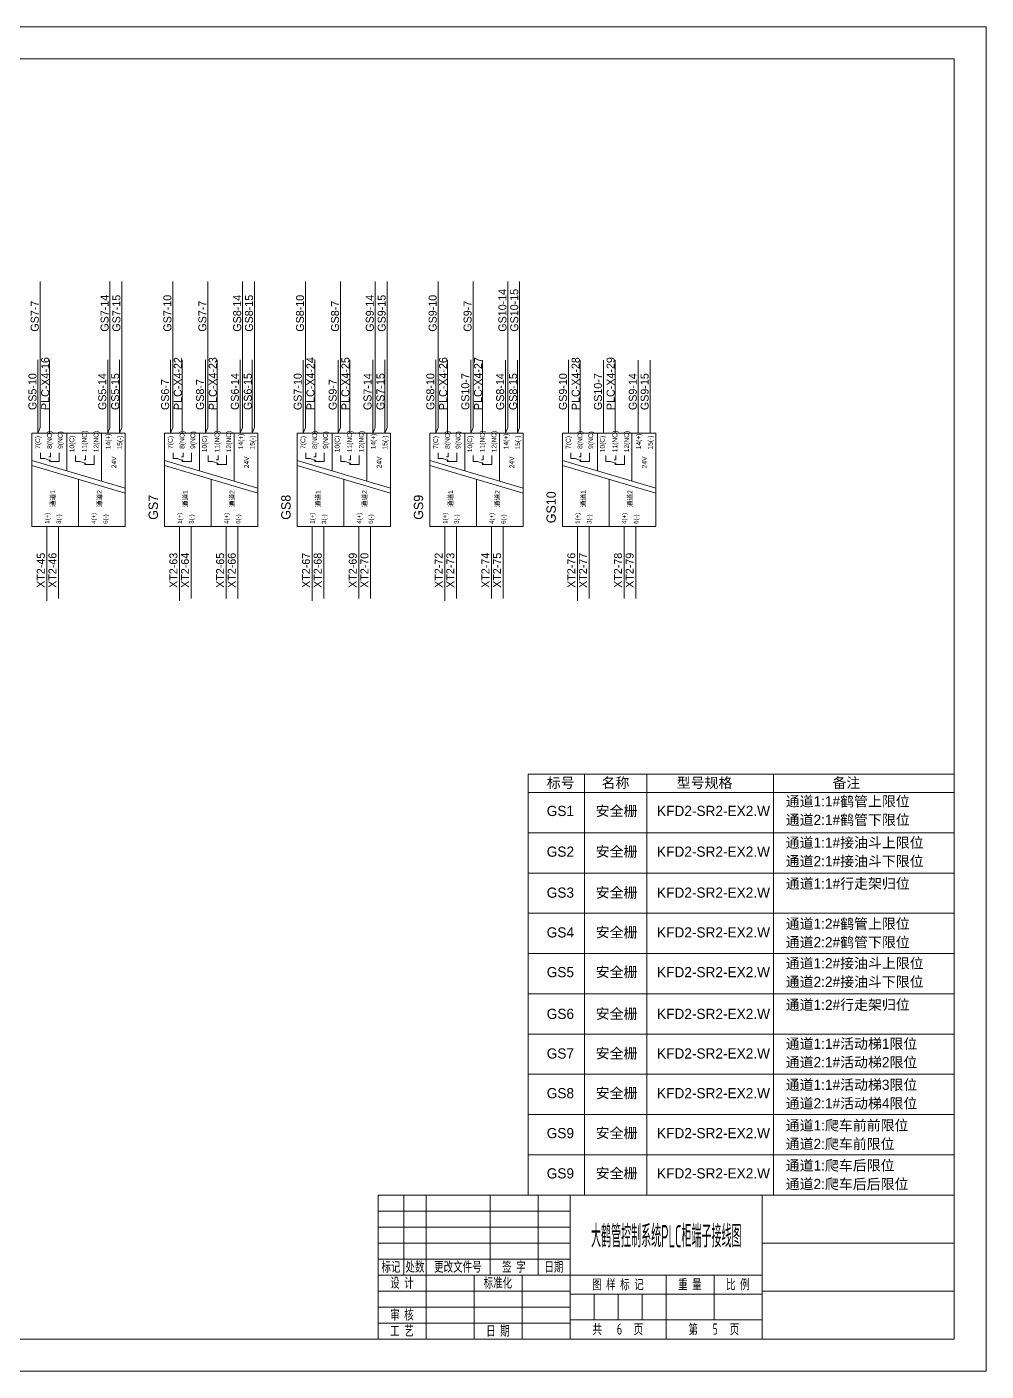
# Model space of a CAD drawing. Header units: millimetres. Extents: x 32626 to 72822, y 60047 to 123188.
# Drawn here: x 40654 to 43053, y 64401 to 67761 of the extents above; entities that cross this region are included whole.
import ezdxf
from ezdxf.enums import TextEntityAlignment as Align

# ---------------------------------------------------------------- set-up
doc = ezdxf.new("R2010")
doc.units = ezdxf.units.MM
doc.header["$LTSCALE"] = 10
for name, color, linetype, lineweight in [('1轮廓实线层', 7, 'Continuous', 18), ('2细线层', 4, 'Continuous', 18), ('6文字层', 3, 'Continuous', 18), ('图框层', 7, 'Continuous', 18)]:
    doc.layers.add(name, color=color, linetype=linetype, lineweight=lineweight)
doc.styles.get("Standard").update_dxf_attribs({"font": 'isocp.shx', "width": 0.707, "bigfont": 'hztxt.shx'})
doc.styles.add('样式 1', font='SIMYOU.TTF', dxfattribs={"width": 0.75})

msp = doc.modelspace()

# ---------------------------------------------------------------- linework, layer by layer
at = {"layer": '1轮廓实线层'}
for p, q in [((40687.6, 67123.8), (40687.6, 66759.4)), ((40687.6, 67123.8), (40687.6, 66759.4)), ((40862.1, 67123.8), (40862.1, 66759.3)), ((40891.7, 67123.8), (40891.7, 66759.3)), ((41019.2, 67123.8), (41019.2, 66759.4)), ((41019.2, 67123.8), (41019.2, 66759.3)), ((41106.6, 67123.8), (41106.6, 66759.3)), ((41193.7, 67123.8), (41193.7, 66759.3)), ((41223.3, 67123.8), (41223.3, 66759.3)), ((41350.7, 67123.7), (41350.7, 66759.3)), ((41350.7, 67123.7), (41350.7, 66759.3)), ((41438.2, 67123.7), (41438.2, 66759.3)), ((41525.3, 67123.7), (41525.3, 66759.3)), ((41554.9, 67123.7), (41554.9, 66759.3)), ((41682.3, 67123.8), (41682.3, 66759.3)), ((41682.3, 67123.7), (41682.3, 66759.3)), ((41769.8, 67123.7), (41769.8, 66759.3)), ((41856.9, 67123.7), (41856.9, 66759.3)), ((41886.4, 67123.7), (41886.4, 66759.3)), ((40681.9, 66745.4), (40681.9, 66927.9)), ((40711, 66745.4), (40711, 66927.9)), ((40856.4, 66745.4), (40856.4, 66927.9)), ((40886, 66745.3), (40886, 66927.9)), ((41013.4, 66745.4), (41013.5, 66927.9)), ((41042.6, 66745.3), (41042.6, 66927.9)), ((41100.9, 66745.4), (41100.9, 66927.9)), ((41130.1, 66745.3), (41130.1, 66927.9)), ((41188, 66745.3), (41188, 66927.9)), ((41217.6, 66745.3), (41217.6, 66927.9)), ((41345, 66745.3), (41345, 66927.8)), ((41374.2, 66745.3), (41374.2, 66927.9)), ((41432.5, 66745.3), (41432.5, 66927.8)), ((41461.7, 66745.3), (41461.7, 66927.9)), ((41519.6, 66745.3), (41519.6, 66927.9)), ((41549.1, 66745.3), (41549.2, 66927.9)), ((41676.6, 66745.3), (41676.6, 66927.9)), ((41705.8, 66745.3), (41705.8, 66927.9)), ((41764.1, 66745.3), (41764.1, 66927.9)), ((41793.2, 66745.3), (41793.3, 66927.8)), ((41851.2, 66745.3), (41851.2, 66927.8)), ((41880.7, 66745.3), (41880.7, 66927.8)), ((42008.2, 66745.3), (42008.2, 66927.9)), ((42037.4, 66745.3), (42037.4, 66927.8)), ((42095.7, 66745.3), (42095.7, 66927.8)), ((42124.8, 66745.3), (42124.8, 66927.8)), ((42182.7, 66745.3), (42182.7, 66927.8)), ((42212.3, 66745.3), (42212.3, 66927.8)), ((40666.9, 66745.4), (40666.9, 66512.1)), ((40666.9, 66745.4), (40900.1, 66745.3)), ((40687.6, 66759.4), (40681.9, 66745.4)), ((40754.3, 66650.9), (40754.3, 66745.4)), ((40840.8, 66625.2), (40840.8, 66745.4)), ((40862.1, 66759.3), (40856.4, 66745.3)), ((40891.7, 66759.3), (40886, 66745.3)), ((40900.1, 66745.3), (40900.1, 66512.1)), ((40998.4, 66745.3), (40998.4, 66512.1)), ((40998.4, 66745.3), (41231.7, 66745.3)), ((41019.2, 66759.4), (41013.4, 66745.4)), ((41085.9, 66650.9), (41085.9, 66745.3)), ((41106.6, 66759.4), (41100.9, 66745.4)), ((41172.4, 66625.2), (41172.4, 66745.3)), ((41193.7, 66759.3), (41188, 66745.3)), ((41223.3, 66759.3), (41217.6, 66745.3)), ((41231.7, 66745.3), (41231.7, 66512.1)), ((41330, 66745.3), (41330, 66512)), ((41330, 66745.3), (41563.3, 66745.3)), ((41350.7, 66759.3), (41345, 66745.3)), ((41417.5, 66650.9), (41417.5, 66745.3)), ((41438.2, 66759.3), (41432.5, 66745.3)), ((41504, 66625.2), (41504, 66745.3)), ((41525.3, 66759.3), (41519.6, 66745.3)), ((41554.9, 66759.3), (41549.2, 66745.3)), ((41563.3, 66745.3), (41563.3, 66512)), ((41661.6, 66745.3), (41661.6, 66512)), ((41661.6, 66745.3), (41894.9, 66745.3)), ((41682.3, 66759.3), (41676.6, 66745.3)), ((41749.1, 66650.9), (41749.1, 66745.3)), ((41769.8, 66759.3), (41764.1, 66745.3)), ((41835.6, 66625.2), (41835.6, 66745.3)), ((41856.9, 66759.3), (41851.2, 66745.3)), ((41886.4, 66759.3), (41880.7, 66745.3)), ((41894.9, 66745.3), (41894.9, 66512)), ((41993.2, 66745.3), (41993.2, 66512)), ((41993.2, 66745.3), (42226.5, 66745.3)), ((42080.6, 66650.9), (42080.6, 66745.3)), ((42167.2, 66625.1), (42167.2, 66745.3)), ((42226.5, 66745.3), (42226.5, 66512)), ((40688.2, 66696.2), (40688.2, 66681.6)), ((40713.2, 66685.6), (40713.2, 66696.2)), ((40734.7, 66696.2), (40734.7, 66673.9)), ((41019.8, 66696.1), (41019.8, 66681.6)), ((41044.8, 66685.5), (41044.8, 66696.1)), ((41066.3, 66696.1), (41066.3, 66673.8)), ((41351.4, 66696.1), (41351.4, 66681.6)), ((41376.4, 66685.5), (41376.4, 66696.1)), ((41397.8, 66696.1), (41397.8, 66673.8)), ((41683, 66696.1), (41683, 66681.5)), ((41707.9, 66685.5), (41707.9, 66696.1)), ((41729.4, 66696.1), (41729.4, 66673.8)), ((42014.6, 66696.1), (42014.6, 66681.5)), ((42039.5, 66685.5), (42039.5, 66696.1)), ((42061, 66696.1), (42061, 66673.8)), ((40666.9, 66677), (40900.1, 66607.6)), ((40666.9, 66664.6), (40900.1, 66595.2)), ((40688.2, 66681.6), (40699.1, 66681.6)), ((40699.1, 66681.6), (40713.5, 66676.1)), ((40709, 66685.6), (40713.2, 66685.6)), ((40711.4, 66673.9), (40711.4, 66679.2)), ((40734.7, 66673.9), (40711.4, 66673.9)), ((40734.7, 66673.9), (40725.6, 66673.9)), ((40775.7, 66689.1), (40775.7, 66674.5)), ((40775.7, 66674.5), (40786.6, 66674.5)), ((40786.6, 66674.5), (40801, 66669)), ((40796.4, 66678.5), (40800.7, 66678.5)), ((40798.9, 66666.8), (40798.9, 66672.1)), ((40822.2, 66666.8), (40798.9, 66666.8)), ((40800.7, 66678.5), (40800.7, 66689.1)), ((40822.2, 66666.8), (40813, 66666.8)), ((40822.2, 66689.1), (40822.2, 66666.8)), ((40822.2, 66689.1), (40822.2, 66666.8)), ((40998.4, 66676.9), (41231.7, 66607.5)), ((40998.4, 66664.6), (41231.7, 66595.2)), ((41019.8, 66681.6), (41030.7, 66681.6)), ((41030.7, 66681.6), (41045.1, 66676.1)), ((41040.6, 66685.5), (41044.8, 66685.5)), ((41043, 66673.8), (41043, 66679.2)), ((41066.3, 66673.8), (41043, 66673.8)), ((41066.3, 66673.8), (41057.1, 66673.8)), ((41107.3, 66689), (41107.3, 66674.5)), ((41107.3, 66674.5), (41118.2, 66674.5)), ((41118.2, 66674.5), (41132.6, 66668.9)), ((41128, 66678.4), (41132.3, 66678.4)), ((41130.5, 66666.7), (41130.5, 66672.1)), ((41153.7, 66666.7), (41130.5, 66666.7)), ((41132.3, 66678.4), (41132.3, 66689)), ((41153.7, 66666.7), (41144.6, 66666.7)), ((41153.7, 66689), (41153.7, 66666.7)), ((41153.7, 66689), (41153.7, 66666.7)), ((41330, 66676.9), (41563.3, 66607.5)), ((41330, 66664.6), (41563.3, 66595.2)), ((41351.4, 66681.6), (41362.3, 66681.6)), ((41362.3, 66681.6), (41376.7, 66676)), ((41372.1, 66685.5), (41376.4, 66685.5)), ((41374.6, 66673.8), (41374.6, 66679.1)), ((41397.8, 66673.8), (41374.6, 66673.8)), ((41397.8, 66673.8), (41388.7, 66673.8)), ((41438.9, 66689), (41438.9, 66674.5)), ((41438.9, 66674.5), (41449.8, 66674.5)), ((41449.8, 66674.5), (41464.1, 66668.9)), ((41459.6, 66678.4), (41463.8, 66678.4)), ((41462.1, 66666.7), (41462.1, 66672)), ((41485.3, 66666.7), (41462.1, 66666.7)), ((41463.8, 66678.4), (41463.8, 66689)), ((41485.3, 66666.7), (41476.2, 66666.7)), ((41485.3, 66689), (41485.3, 66666.7)), ((41485.3, 66689), (41485.3, 66666.7)), ((41661.6, 66676.9), (41894.9, 66607.5)), ((41661.6, 66664.6), (41894.9, 66595.1)), ((41683, 66681.5), (41693.9, 66681.5)), ((41693.9, 66681.5), (41708.2, 66676)), ((41703.7, 66685.5), (41707.9, 66685.5)), ((41706.2, 66673.8), (41706.2, 66679.1)), ((41729.4, 66673.8), (41706.2, 66673.8)), ((41729.4, 66673.8), (41720.3, 66673.8)), ((41770.5, 66689), (41770.5, 66674.4)), ((41770.5, 66674.4), (41781.4, 66674.4)), ((41781.4, 66674.4), (41795.7, 66668.9)), ((41791.2, 66678.4), (41795.4, 66678.4)), ((41793.7, 66666.7), (41793.7, 66672)), ((41816.9, 66666.7), (41793.7, 66666.7)), ((41795.4, 66678.4), (41795.4, 66689)), ((41816.9, 66666.7), (41807.8, 66666.7)), ((41816.9, 66689), (41816.9, 66666.7)), ((41816.9, 66689), (41816.9, 66666.7)), ((41993.2, 66676.9), (42226.5, 66607.5)), ((41993.2, 66664.5), (42226.5, 66595.1)), ((42014.6, 66681.5), (42025.5, 66681.5)), ((42025.5, 66681.5), (42039.8, 66676)), ((42035.3, 66685.5), (42039.5, 66685.5)), ((42037.8, 66673.8), (42037.8, 66679.1)), ((42061, 66673.8), (42037.8, 66673.8)), ((42061, 66673.8), (42051.9, 66673.8)), ((42102, 66689), (42102, 66674.4)), ((42102, 66674.4), (42112.9, 66674.4)), ((42112.9, 66674.4), (42127.3, 66668.9)), ((42122.8, 66678.4), (42127, 66678.4)), ((42125.3, 66666.7), (42125.3, 66672)), ((42148.5, 66666.7), (42125.3, 66666.7)), ((42127, 66678.4), (42127, 66689)), ((42148.5, 66666.7), (42139.4, 66666.7)), ((42148.5, 66689), (42148.5, 66666.7)), ((42148.5, 66689), (42148.5, 66666.7)), ((40783.5, 66512.1), (40783.5, 66629.9)), ((41115.1, 66512.1), (41115.1, 66629.9)), ((41446.7, 66512), (41446.7, 66629.9)), ((41778.2, 66512), (41778.2, 66629.8)), ((42109.8, 66512), (42109.8, 66629.8)), ((40666.9, 66512.1), (40900.1, 66512.1)), ((40704.4, 66512.1), (40704.4, 66325.8)), ((40733.6, 66512.1), (40733.6, 66331.6)), ((40998.4, 66512.1), (41231.7, 66512.1)), ((41036, 66512.1), (41036, 66325.8)), ((41065.2, 66512.1), (41065.2, 66331.6)), ((41152.8, 66512.1), (41152.8, 66331.6)), ((41181.9, 66512.1), (41181.9, 66331.6)), ((41330, 66512), (41563.3, 66512)), ((41367.6, 66512), (41367.6, 66325.8)), ((41396.8, 66512), (41396.8, 66331.6)), ((41484.4, 66512), (41484.4, 66331.6)), ((41513.5, 66512), (41513.5, 66331.6)), ((41661.6, 66512), (41894.9, 66512)), ((41699.2, 66512), (41699.2, 66325.8)), ((41728.4, 66512), (41728.3, 66331.6)), ((41816, 66512), (41815.9, 66331.6)), ((41845.1, 66512), (41845.1, 66331.6)), ((41993.2, 66512), (42226.5, 66512)), ((42030.8, 66512), (42030.8, 66325.8)), ((42059.9, 66512), (42059.9, 66331.6)), ((42147.5, 66512), (42147.5, 66331.6)), ((42176.7, 66512), (42176.7, 66331.5)), ((41907.5, 65893), (42972.6, 65893)), ((41907.5, 65893), (41907.5, 64840.5)), ((42048.6, 65893), (42048.6, 64840.5)), ((42204.7, 65893), (42204.7, 64840.5)), ((42521, 65893), (42521, 64840.5)), ((42972.6, 65893), (42972.6, 64840.5)), ((41907.5, 65846.7), (42972.6, 65846.7)), ((41907.5, 65746.1), (42972.6, 65746.1)), ((41907.5, 65645.5), (42972.6, 65645.5)), ((41907.5, 65544.8), (42972.6, 65544.8)), ((41907.5, 65444.2), (42972.6, 65444.2)), ((41907.5, 65343.6), (42972.6, 65343.6)), ((41907.5, 65243), (42972.6, 65243)), ((41907.5, 65142.4), (42972.6, 65142.4)), ((41907.5, 65041.8), (42972.6, 65041.8)), ((41907.5, 64941.2), (42972.6, 64941.2)), ((42972.6, 64840.5), (41532.6, 64840.5)), ((41532.6, 64480.5), (41532.6, 64840.5)), ((41907.5, 64840.5), (42972.6, 64840.5)), ((41532.6, 64480.5), (42972.6, 64480.5))]:
    msp.add_line(p, q, dxfattribs=at)
at = {"layer": '2细线层'}
for p, q in [((43052.6, 67760.5), (38300.6, 67760.5)), ((43052.6, 67760.5), (43052.6, 64400.5)), ((41596.6, 64640.5), (41596.6, 64840.5)), ((41652.6, 64640.5), (41652.6, 64840.5)), ((41812.6, 64640.5), (41812.6, 64840.5)), ((41932.6, 64640.5), (41932.6, 64840.5)), ((42012.6, 64480.5), (42012.6, 64840.5)), ((42492.6, 64480.5), (42492.6, 64840.5)), ((41532.6, 64800.5), (42012.6, 64800.5)), ((41532.6, 64760.5), (42012.6, 64760.5)), ((41532.6, 64720.5), (42012.6, 64720.5)), ((42492.6, 64720.5), (42972.6, 64720.5)), ((41532.6, 64680.5), (42012.6, 64680.5)), ((41532.6, 64640.5), (42492.6, 64640.5)), ((41652.6, 64480.5), (41652.6, 64640.5)), ((41772.6, 64480.5), (41772.6, 64640.5)), ((41892.6, 64480.5), (41892.6, 64640.5)), ((42252.6, 64480.5), (42252.6, 64640.5)), ((42372.6, 64528.5), (42372.6, 64640.5)), ((41532.6, 64600.5), (42012.6, 64600.5)), ((42012.6, 64592.5), (42492.6, 64592.5)), ((42072.6, 64528.5), (42072.6, 64592.5)), ((42132.6, 64528.5), (42132.6, 64592.5)), ((42192.6, 64528.5), (42192.6, 64592.5)), ((42492.6, 64600.5), (42972.6, 64600.5)), ((41532.6, 64560.5), (42012.6, 64560.5)), ((41532.6, 64520.5), (42012.6, 64520.5)), ((42012.6, 64528.5), (42492.6, 64528.5)), ((43052.6, 64400.5), (38300.6, 64400.5))]:
    msp.add_line(p, q, dxfattribs=at)
at = {"layer": '图框层'}
for p, q in [((42972.6, 67680.5), (38500.6, 67680.5)), ((42972.6, 67680.5), (42972.6, 64480.5)), ((42972.6, 64480.5), (42972.6, 64840.5)), ((38500.6, 64480.5), (42972.6, 64480.5))]:
    msp.add_line(p, q, dxfattribs=at)

# ---------------------------------------------------------------- texts
at = {"layer": '1轮廓实线层', "style": '样式 1'}
for s, height, p in [('GS10-14', 20, (41853.3, 66998.6)), ('GS10-15', 20, (41882.9, 66998.6)), ('GS7-7', 20, (40684, 66998.7)), ('GS7-14', 20, (40858.6, 66998.7)), ('GS7-15', 20, (40888.1, 66998.7)), ('GS7-10', 20, (41015.6, 66998.7)), ('GS7-7', 20, (41103.1, 66998.7)), ('GS8-14', 20, (41190.1, 66998.6)), ('GS8-15', 20, (41219.7, 66998.6)), ('GS8-10', 20, (41347.2, 66998.6)), ('GS8-7', 20, (41434.7, 66998.6)), ('GS9-14', 20, (41521.7, 66998.6)), ('GS9-15', 20, (41551.3, 66998.6)), ('GS9-10', 20, (41678.8, 66998.6)), ('GS9-7', 20, (41766.2, 66998.6)), ('PLC-X4-16', 20, (40710.1, 66802.8)), ('PLC-X4-22', 20, (41041.7, 66802.8)), ('PLC-X4-23', 20, (41129.1, 66802.8)), ('PLC-X4-24', 20, (41373.3, 66802.7)), ('PLC-X4-25', 20, (41460.7, 66802.7)), ('PLC-X4-26', 20, (41704.9, 66802.7)), ('PLC-X4-27', 20, (41792.3, 66802.7)), ('PLC-X4-28', 20, (42036.4, 66802.7)), ('PLC-X4-29', 20, (42123.8, 66802.7)), ('GS5-10', 20, (40678.3, 66802.8)), ('GS5-14', 20, (40852.9, 66802.8)), ('GS5-15', 20, (40885.1, 66802.8)), ('GS6-7', 20, (41009.9, 66802.8)), ('GS8-7', 20, (41097.4, 66802.8)), ('GS6-14', 20, (41184.4, 66802.8)), ('GS6-15', 20, (41216.7, 66802.8)), ('GS7-10', 20, (41341.5, 66802.7)), ('GS9-7', 20, (41429, 66802.7)), ('GS7-14', 20, (41516, 66802.7)), ('GS7-15', 20, (41548.3, 66802.7)), ('GS8-10', 20, (41673.1, 66802.8)), ('GS10-7', 20, (41760.5, 66802.8)), ('GS8-14', 20, (41847.6, 66802.7)), ('GS8-15', 20, (41879.9, 66802.7)), ('GS9-10', 20, (42004.6, 66802.7)), ('GS10-7', 20, (42092.1, 66802.7)), ('GS9-14', 20, (42179.2, 66802.7)), ('GS9-15', 20, (42208.8, 66802.7)), ('7(C)', 12, (40687.4, 66705.8)), ('8(NO)', 12, (40716.8, 66705.8)), ('9(NC)', 12, (40743.7, 66705.8)), ('10(C)', 12, (40772.9, 66697.5)), ('11(NO)', 12, (40804.2, 66697.5)), ('12(NC)', 12, (40833.4, 66697.5)), ('14(+)', 12, (40863.4, 66704.9)), ('15(-)', 12, (40892.6, 66704.3)), ('7(C)', 12, (41018.9, 66705.8)), ('8(NO)', 12, (41048.4, 66705.8)), ('9(NC)', 12, (41075.3, 66705.8)), ('10(C)', 12, (41104.4, 66697.5)), ('11(NO)', 12, (41135.8, 66697.5)), ('12(NC)', 12, (41165, 66697.5)), ('14(+)', 12, (41195, 66704.8)), ('15(-)', 12, (41224.2, 66704.3)), ('7(C)', 12, (41350.5, 66705.7)), ('8(NO)', 12, (41379.9, 66705.7)), ('9(NC)', 12, (41406.9, 66705.7)), ('10(C)', 12, (41436, 66697.5)), ('11(NO)', 12, (41467.4, 66697.5)), ('12(NC)', 12, (41496.6, 66697.5)), ('14(+)', 12, (41526.6, 66704.8)), ('15(-)', 12, (41555.7, 66704.3)), ('7(C)', 12, (41682.1, 66705.7)), ('8(NO)', 12, (41711.5, 66705.7)), ('9(NC)', 12, (41738.5, 66705.7)), ('10(C)', 12, (41767.6, 66697.5)), ('11(NO)', 12, (41799, 66697.5)), ('12(NC)', 12, (41828.2, 66697.5)), ('14(+)', 12, (41858.2, 66704.8)), ('15(-)', 12, (41887.3, 66704.2)), ('7(C)', 12, (42013.7, 66705.7)), ('8(NO)', 12, (42043.1, 66705.7)), ('9(NC)', 12, (42070.1, 66705.7)), ('10(C)', 12, (42099.2, 66697.4)), ('11(NO)', 12, (42130.5, 66697.4)), ('12(NC)', 12, (42159.8, 66697.4)), ('14(+)', 12, (42189.8, 66704.8)), ('15(-)', 12, (42218.9, 66704.2)), ('24V', 12, (40878, 66657.4)), ('24V', 12, (41209.6, 66657.4)), ('24V', 12, (41541.2, 66657.3)), ('24V', 12, (41872.8, 66657.3)), ('24V', 12, (42204.3, 66657.3)), ('通道1', 12, (40725, 66559.8)), ('通道2', 12, (40841.7, 66559.8)), ('通道1', 12, (41056.6, 66559.7)), ('通道2', 12, (41173.3, 66559.7)), ('通道1', 12, (41388.2, 66559.7)), ('通道2', 12, (41504.9, 66559.7)), ('通道1', 12, (41719.7, 66559.7)), ('通道2', 12, (41836.5, 66559.7)), ('通道1', 12, (42051.3, 66559.7)), ('通道2', 12, (42168.1, 66559.7)), ('1(+)', 11, (40710.4, 66518.6)), ('3(-)', 11, (40739.5, 66518.4)), ('4(+)', 11, (40827.1, 66518.4)), ('6(-)', 11, (40856.5, 66518.4)), ('1(+)', 11, (41042, 66518.6)), ('3(-)', 11, (41071.1, 66518.4)), ('4(+)', 11, (41158.7, 66518.4)), ('6(-)', 11, (41188.1, 66518.4)), ('1(+)', 11, (41373.6, 66518.6)), ('3(-)', 11, (41402.7, 66518.4)), ('4(+)', 11, (41490.3, 66518.4)), ('6(-)', 11, (41519.7, 66518.4)), ('1(+)', 11, (41705.2, 66518.6)), ('3(-)', 11, (41734.3, 66518.3)), ('4(+)', 11, (41821.9, 66518.3)), ('6(-)', 11, (41851.3, 66518.3)), ('1(+)', 11, (42036.7, 66518.5)), ('3(-)', 11, (42065.9, 66518.3)), ('4(+)', 11, (42153.5, 66518.3)), ('6(-)', 11, (42182.9, 66518.3)), ('XT2-45', 20, (40699.1, 66358.4)), ('XT2-46', 20, (40728.3, 66358.4)), ('XT2-63', 20, (41030.7, 66358.3)), ('XT2-64', 20, (41059.9, 66358.3)), ('XT2-65', 20, (41147.5, 66358.3)), ('XT2-66', 20, (41176.6, 66358.3)), ('XT2-67', 20, (41362.3, 66358.3)), ('XT2-68', 20, (41391.5, 66358.3)), ('XT2-69', 20, (41479.1, 66358.3)), ('XT2-70', 20, (41508.2, 66358.3)), ('XT2-72', 20, (41693.9, 66358.3)), ('XT2-73', 20, (41723.1, 66358.3)), ('XT2-74', 20, (41810.7, 66358.3)), ('XT2-75', 20, (41839.8, 66358.3)), ('XT2-76', 20, (42025.5, 66358.3)), ('XT2-77', 20, (42054.6, 66358.3)), ('XT2-78', 20, (42142.2, 66358.3)), ('XT2-79', 20, (42171.4, 66358.3))]:
    msp.add_text(s, height=height, rotation=89.9971, dxfattribs=at).set_placement(p)
for s, p in [('GS10', (41976.7, 66559.7)), ('GS7', (40982, 66559.7)), ('GS8', (41313.6, 66559.7)), ('GS9', (41645.1, 66559.7))]:
    msp.add_text(s, height=23.33, rotation=89.9971, dxfattribs=at).set_placement(p, align=Align.CENTER)
at = {"layer": '6文字层', "style": '样式 1'}
for s, height, p in [('标号', 25.51, (41954.1, 65858.4)), ('名称', 25.51, (42091.2, 65858.4)), ('型号规格', 25.51, (42279.1, 65858.4)), ('备注', 25.51, (42668.5, 65858.4)), ('通道1:1#鹤管上限位', 25.515, (42551.6, 65812.1)), ('GS1', 25.51, (41954.1, 65788)), ('安全栅', 25.51, (42076.5, 65788)), ('KFD2-SR2-EX2.W', 25.515, (42229.8, 65788)), ('通道2:1#鹤管下限位', 25.515, (42551.6, 65765.7)), ('通道1:1#接油斗上限位', 25.515, (42551.6, 65708.7)), ('GS2', 25.51, (41954.1, 65686.2)), ('安全栅', 25.51, (42076.5, 65686.4)), ('KFD2-SR2-EX2.W', 25.515, (42229.8, 65686.2)), ('通道2:1#接油斗下限位', 25.515, (42551.6, 65662.4)), ('通道1:1#行走架归位', 25.515, (42551.6, 65606.4)), ('GS3', 25.51, (41954.1, 65583.8)), ('安全栅', 25.51, (42076.5, 65583.9)), ('KFD2-SR2-EX2.W', 25.515, (42229.8, 65583.8)), ('通道1:2#鹤管上限位', 25.515, (42551.6, 65506.1)), ('GS4', 25.51, (41954.1, 65484.4)), ('安全栅', 25.51, (42076.5, 65484.6)), ('KFD2-SR2-EX2.W', 25.515, (42229.8, 65484.4)), ('通道2:2#鹤管下限位', 25.515, (42551.6, 65459.8)), ('通道1:2#接油斗上限位', 25.515, (42551.6, 65407.2)), ('GS5', 25.51, (41954.1, 65385.1)), ('安全栅', 25.51, (42076.5, 65385.3)), ('KFD2-SR2-EX2.W', 25.515, (42229.8, 65385.1)), ('通道2:2#接油斗下限位', 25.515, (42551.6, 65360.8)), ('通道1:2#行走架归位', 25.515, (42551.6, 65303.4)), ('GS6', 25.51, (41954.1, 65280.7)), ('安全栅', 25.51, (42076.5, 65280.9)), ('KFD2-SR2-EX2.W', 25.515, (42229.8, 65280.7)), ('通道1:1#活动梯1限位', 25.515, (42551.6, 65206.1)), ('GS7', 25.51, (41954.1, 65181.8)), ('安全栅', 25.51, (42076.5, 65182)), ('KFD2-SR2-EX2.W', 25.515, (42229.8, 65181.8)), ('通道2:1#活动梯2限位', 25.515, (42551.6, 65159.8)), ('通道1:1#活动梯3限位', 25.515, (42551.6, 65103.5)), ('GS8', 25.51, (41954.1, 65082.5)), ('安全栅', 25.51, (42076.5, 65082.7)), ('KFD2-SR2-EX2.W', 25.515, (42229.8, 65082.5)), ('通道2:1#活动梯4限位', 25.515, (42551.6, 65057.1)), ('通道1:爬车前前限位', 25.51, (42551.6, 65002.1)), ('GS9', 25.51, (41954.1, 64982.7)), ('安全栅', 25.51, (42076.5, 64983)), ('KFD2-SR2-EX2.W', 25.515, (42229.8, 64982.7)), ('通道2:爬车前限位', 25.51, (42551.6, 64955.7)), ('通道1:爬车后限位', 25.51, (42551.6, 64901.9)), ('GS9', 25.51, (41954.1, 64882.1)), ('安全栅', 25.51, (42076.5, 64882.3)), ('KFD2-SR2-EX2.W', 25.515, (42229.8, 64882.1)), ('通道2:爬车后后限位', 25.51, (42551.6, 64855.5))]:
    msp.add_text(s, height=height, dxfattribs=at).set_placement(p)
at = {"layer": '6文字层', "width": 0.707}
for s, p in [('标记', (41564.6, 64660.5)), ('处数', (41624.6, 64660.5))]:
    msp.add_text(s, height=28, dxfattribs=at).set_placement(p, align=Align.MIDDLE_CENTER)
at = {"layer": '6文字层', "char_height": 28, "attachment_point": 5}
for s, insert, width in [(' 更改文件号 ', (41726.3, 64660.5), 167.559), (' 签 字 ', (41866.3, 64660.5), 97.566), (' 日期 ', (41966.3, 64660.5), 78.477), (' 设 计 ', (41586.3, 64620.6), 97.566), (' 标准化 ', (41826.3, 64620.6), 109.161), (' 图 样 标 记 ', (42126.3, 64616.5), 196.122), (' 重 量 ', (42306.3, 64616.5), 97.566), (' 比 例 ', (42426.3, 64616.5), 97.566), (' 审 核 ', (41586.3, 64540.5), 97.566), (' 工 艺 ', (41586.3, 64500.5), 97.566), (' 日 期 ', (41826.3, 64500.5), 97.566), ('共       页', (42131.8, 64504.5), 188.309), ('第       页', (42371.8, 64504.5), 188.062)]:
    msp.add_mtext(s, dxfattribs=dict(at, insert=insert, width=width))
at = {"layer": '6文字层'}
for tag, p, height, width in [('大鹤管控制系统PLC柜端子接线图', (42064.9, 64709.6), 56, 0.446978), ('6', (42129.2, 64491.7), 28, 0.74953), ('5', (42369.2, 64491.7), 28, 0.684294)]:
    msp.add_attdef(tag, p, '', height=height, dxfattribs=dict(at, width=width))

doc.saveas('drawing.dxf')
